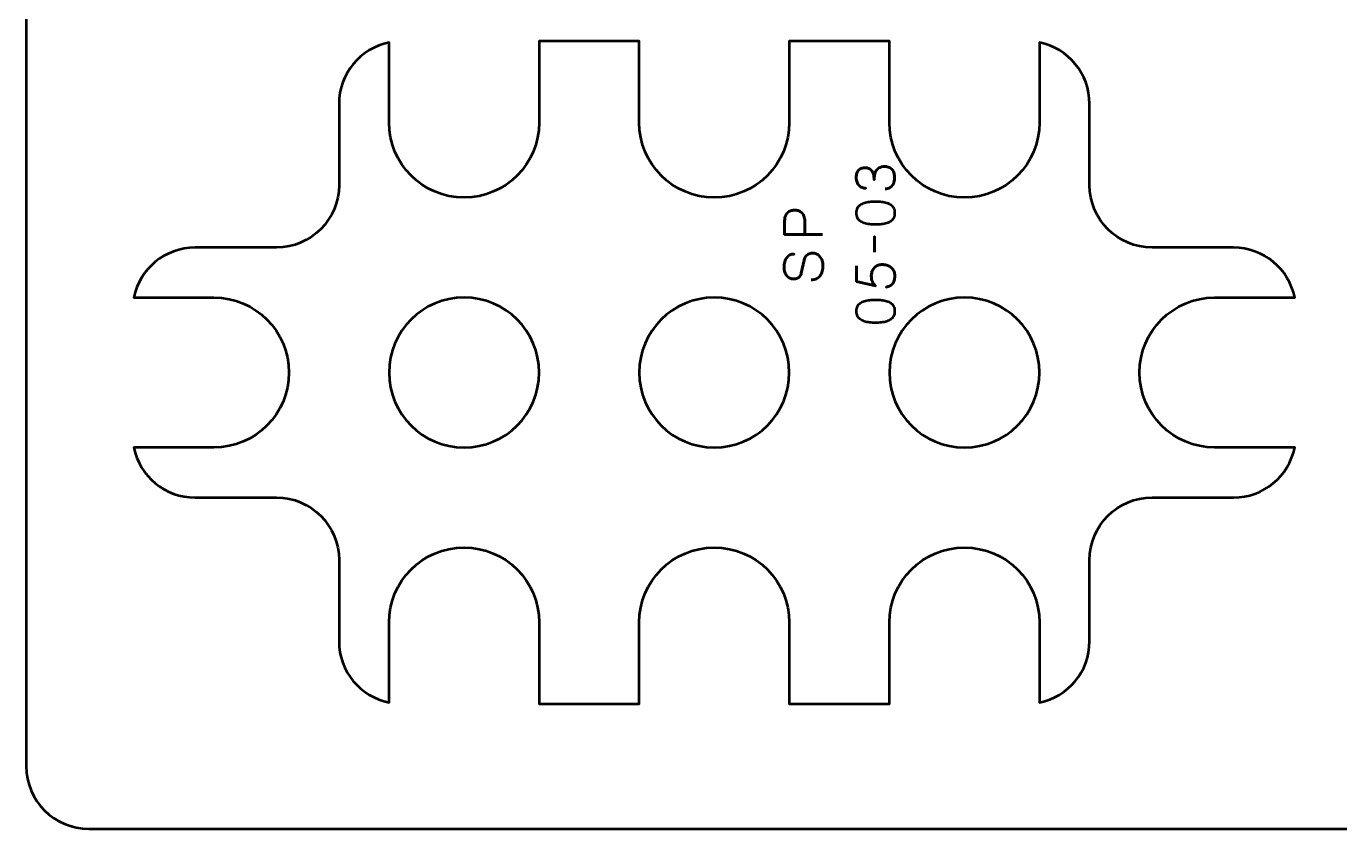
# Model space of a CAD drawing. Header units: centimetres. Extents: x -21 to 0, y -29.7 to 0.
# Drawn here: x -21 to -10.5, y -29.7 to -23.28 of the extents above; entities that cross this region are included whole.
import ezdxf

# ---------------------------------------------------------------- set-up
doc = ezdxf.new("R2010")
doc.units = ezdxf.units.CM
doc.header["$MEASUREMENT"] = 0
doc.layers.add('Layer 1', color=7, linetype='Continuous')

msp = doc.modelspace()

# ---------------------------------------------------------------- linework, layer by layer
at = {"layer": 'Layer 1', "color": 22, "lineweight": 53}
msp.add_open_spline([(-21.00003, -29.19996), (-21.00003, -29.19996), (-21.00003, -0.49992), (-21.00003, -0.49992), (-21.00003, -0.49992), (-21.00003, -0.22295), (-20.77694, 0.00004), (-20.49994, 0.00004), (-20.49994, 0.00004), (-20.49994, 0.00004), (-0.50008, 0.00004), (-0.50008, 0.00004), (-0.50008, 0.00004), (-0.22294, 0.00004), (0.00002, -0.22295), (0.00002, -0.49992), (0.00002, -0.49992), (0.00002, -0.49992), (0.00002, -29.19996), (0.00002, -29.19996), (0.00002, -29.19996), (0.00002, -29.47696), (-0.22294, -29.70005), (-0.50008, -29.70005), (-0.50008, -29.70005), (-0.50008, -29.70005), (-20.49994, -29.70005), (-20.49994, -29.70005), (-20.49994, -29.70005), (-20.77694, -29.70005), (-21.00003, -29.47696), (-21.00003, -29.19996)], degree=3, knots=[0, 0, 0, 0, 0.125, 0.125, 0.125, 0.125, 0.25, 0.25, 0.25, 0.25, 0.375, 0.375, 0.375, 0.375, 0.5, 0.5, 0.5, 0.5, 0.625, 0.625, 0.625, 0.625, 0.75, 0.75, 0.75, 0.75, 0.875, 0.875, 0.875, 0.875, 1, 1, 1, 1], dxfattribs=at)
at = {"layer": 'Layer 1', "color": 114, "lineweight": 53}
msp.add_open_spline([(-12.10002, -26.04996), (-12.10002, -26.38128), (-11.83134, -26.64996), (-11.50002, -26.64996), (-11.50002, -26.64996), (-11.50002, -26.64996), (-10.86001, -26.64996), (-10.86001, -26.64996), (-10.86001, -26.64996), (-10.90634, -26.87816), (-11.10814, -27.05), (-11.35, -27.05), (-11.35, -27.05), (-11.35, -27.05), (-12, -27.05), (-12, -27.05), (-12, -27.05), (-12.27609, -27.05), (-12.5, -27.27391), (-12.5, -27.55), (-12.5, -27.55), (-12.5, -27.55), (-12.5, -28.2), (-12.5, -28.2), (-12.5, -28.2), (-12.5, -28.44185), (-12.67182, -28.64365), (-12.90002, -28.68999), (-12.90002, -28.68999), (-12.90002, -28.68999), (-12.90003, -28.04996), (-12.90003, -28.04996), (-12.90003, -28.04996), (-12.90002, -27.71864), (-13.1687, -27.44996), (-13.50002, -27.44996), (-13.50002, -27.44996), (-13.83134, -27.44996), (-14.10002, -27.71864), (-14.10002, -28.04996), (-14.10002, -28.04996), (-14.10002, -28.04996), (-14.10002, -28.7), (-14.10002, -28.7), (-14.10002, -28.7), (-14.10002, -28.7), (-14.90002, -28.7), (-14.90002, -28.7), (-14.90002, -28.7), (-14.90002, -28.7), (-14.90003, -28.04996), (-14.90003, -28.04996), (-14.90003, -28.04996), (-14.90002, -27.71864), (-15.1687, -27.44996), (-15.50002, -27.44996), (-15.50002, -27.44996), (-15.83134, -27.44996), (-16.10002, -27.71864), (-16.10002, -28.04996), (-16.10002, -28.04996), (-16.10002, -28.04996), (-16.10002, -28.7), (-16.10002, -28.7), (-16.10002, -28.7), (-16.10002, -28.7), (-16.90002, -28.7), (-16.90002, -28.7), (-16.90002, -28.7), (-16.90002, -28.7), (-16.90003, -28.04996), (-16.90003, -28.04996), (-16.90003, -28.04996), (-16.90002, -27.71864), (-17.1687, -27.44996), (-17.50002, -27.44996), (-17.50002, -27.44996), (-17.83134, -27.44996), (-18.10002, -27.71864), (-18.10002, -28.04996), (-18.10002, -28.04996), (-18.10002, -28.04996), (-18.10002, -28.68998), (-18.10002, -28.68998), (-18.10002, -28.68998), (-18.32819, -28.64363), (-18.5, -28.44184), (-18.5, -28.2), (-18.5, -28.2), (-18.5, -28.2), (-18.5, -27.55), (-18.5, -27.55), (-18.5, -27.55), (-18.5, -27.27391), (-18.72391, -27.05), (-19, -27.05), (-19, -27.05), (-19, -27.05), (-19.65, -27.05), (-19.65, -27.05), (-19.65, -27.05), (-19.89186, -27.05), (-20.09366, -26.87816), (-20.13999, -26.64996), (-20.13999, -26.64996), (-20.13999, -26.64996), (-19.50002, -26.64996), (-19.50002, -26.64996), (-19.50002, -26.64996), (-19.1687, -26.64996), (-18.90002, -26.38128), (-18.90002, -26.04996), (-18.90002, -26.04996), (-18.90002, -25.71864), (-19.1687, -25.44996), (-19.50002, -25.44996), (-19.50002, -25.44996), (-19.50002, -25.44996), (-20.13998, -25.44997), (-20.13998, -25.44997), (-20.13998, -25.44997), (-20.09362, -25.2218), (-19.89183, -25.05), (-19.65, -25.05), (-19.65, -25.05), (-19.65, -25.05), (-19, -25.05), (-19, -25.05), (-19, -25.05), (-18.72391, -25.05), (-18.5, -24.82609), (-18.5, -24.55), (-18.5, -24.55), (-18.5, -24.55), (-18.5, -23.9), (-18.5, -23.9), (-18.5, -23.9), (-18.5, -23.65816), (-18.32819, -23.45637), (-18.10002, -23.41002), (-18.10002, -23.41002), (-18.10002, -23.41002), (-18.10002, -24.04996), (-18.10002, -24.04996), (-18.10002, -24.04996), (-18.10002, -24.38128), (-17.83134, -24.64996), (-17.50002, -24.64996), (-17.50002, -24.64996), (-17.1687, -24.64996), (-16.90002, -24.38128), (-16.90002, -24.04996), (-16.90002, -24.04996), (-16.90002, -24.04996), (-16.90003, -23.4), (-16.90003, -23.4), (-16.90003, -23.4), (-16.90003, -23.4), (-16.10002, -23.4), (-16.10002, -23.4), (-16.10002, -23.4), (-16.10002, -23.4), (-16.10002, -24.04996), (-16.10002, -24.04996), (-16.10002, -24.04996), (-16.10002, -24.38128), (-15.83134, -24.64996), (-15.50002, -24.64996), (-15.50002, -24.64996), (-15.1687, -24.64996), (-14.90002, -24.38128), (-14.90002, -24.04996), (-14.90002, -24.04996), (-14.90002, -24.04996), (-14.90003, -23.4), (-14.90003, -23.4), (-14.90003, -23.4), (-14.90003, -23.4), (-14.10002, -23.4), (-14.10002, -23.4), (-14.10002, -23.4), (-14.10002, -23.4), (-14.10002, -24.04996), (-14.10002, -24.04996), (-14.10002, -24.04996), (-14.10002, -24.38128), (-13.83134, -24.64996), (-13.50002, -24.64996), (-13.50002, -24.64996), (-13.1687, -24.64996), (-12.90002, -24.38128), (-12.90002, -24.04996), (-12.90002, -24.04996), (-12.90002, -24.04996), (-12.90003, -23.41001), (-12.90003, -23.41001), (-12.90003, -23.41001), (-12.67183, -23.45635), (-12.5, -23.65815), (-12.5, -23.9), (-12.5, -23.9), (-12.5, -23.9), (-12.5, -24.55), (-12.5, -24.55), (-12.5, -24.55), (-12.5, -24.82609), (-12.27609, -25.05), (-12, -25.05), (-12, -25.05), (-12, -25.05), (-11.35, -25.05), (-11.35, -25.05), (-11.35, -25.05), (-11.10817, -25.05), (-10.90637, -25.22179), (-10.86002, -25.44996), (-10.86002, -25.44996), (-10.86002, -25.44996), (-11.50002, -25.44997), (-11.50002, -25.44997), (-11.50002, -25.44997), (-11.83134, -25.44996), (-12.10002, -25.71864), (-12.10002, -26.04996)], degree=3, knots=[0, 0, 0, 0, 0.01785714, 0.01785714, 0.01785714, 0.01785714, 0.03571429, 0.03571429, 0.03571429, 0.03571429, 0.05357143, 0.05357143, 0.05357143, 0.05357143, 0.07142857, 0.07142857, 0.07142857, 0.07142857, 0.08928571, 0.08928571, 0.08928571, 0.08928571, 0.10714286, 0.10714286, 0.10714286, 0.10714286, 0.125, 0.125, 0.125, 0.125, 0.14285714, 0.14285714, 0.14285714, 0.14285714, 0.16071429, 0.16071429, 0.16071429, 0.16071429, 0.17857143, 0.17857143, 0.17857143, 0.17857143, 0.19642857, 0.19642857, 0.19642857, 0.19642857, 0.21428571, 0.21428571, 0.21428571, 0.21428571, 0.23214286, 0.23214286, 0.23214286, 0.23214286, 0.25, 0.25, 0.25, 0.25, 0.26785714, 0.26785714, 0.26785714, 0.26785714, 0.28571429, 0.28571429, 0.28571429, 0.28571429, 0.30357143, 0.30357143, 0.30357143, 0.30357143, 0.32142857, 0.32142857, 0.32142857, 0.32142857, 0.33928571, 0.33928571, 0.33928571, 0.33928571, 0.35714286, 0.35714286, 0.35714286, 0.35714286, 0.375, 0.375, 0.375, 0.375, 0.39285714, 0.39285714, 0.39285714, 0.39285714, 0.41071429, 0.41071429, 0.41071429, 0.41071429, 0.42857143, 0.42857143, 0.42857143, 0.42857143, 0.44642857, 0.44642857, 0.44642857, 0.44642857, 0.46428571, 0.46428571, 0.46428571, 0.46428571, 0.48214286, 0.48214286, 0.48214286, 0.48214286, 0.5, 0.5, 0.5, 0.5, 0.51785714, 0.51785714, 0.51785714, 0.51785714, 0.53571429, 0.53571429, 0.53571429, 0.53571429, 0.55357143, 0.55357143, 0.55357143, 0.55357143, 0.57142857, 0.57142857, 0.57142857, 0.57142857, 0.58928571, 0.58928571, 0.58928571, 0.58928571, 0.60714286, 0.60714286, 0.60714286, 0.60714286, 0.625, 0.625, 0.625, 0.625, 0.64285714, 0.64285714, 0.64285714, 0.64285714, 0.66071429, 0.66071429, 0.66071429, 0.66071429, 0.67857143, 0.67857143, 0.67857143, 0.67857143, 0.69642857, 0.69642857, 0.69642857, 0.69642857, 0.71428571, 0.71428571, 0.71428571, 0.71428571, 0.73214286, 0.73214286, 0.73214286, 0.73214286, 0.75, 0.75, 0.75, 0.75, 0.76785714, 0.76785714, 0.76785714, 0.76785714, 0.78571429, 0.78571429, 0.78571429, 0.78571429, 0.80357143, 0.80357143, 0.80357143, 0.80357143, 0.82142857, 0.82142857, 0.82142857, 0.82142857, 0.83928571, 0.83928571, 0.83928571, 0.83928571, 0.85714286, 0.85714286, 0.85714286, 0.85714286, 0.875, 0.875, 0.875, 0.875, 0.89285714, 0.89285714, 0.89285714, 0.89285714, 0.91071429, 0.91071429, 0.91071429, 0.91071429, 0.92857143, 0.92857143, 0.92857143, 0.92857143, 0.94642857, 0.94642857, 0.94642857, 0.94642857, 0.96428571, 0.96428571, 0.96428571, 0.96428571, 0.98214286, 0.98214286, 0.98214286, 0.98214286, 1, 1, 1, 1], dxfattribs=at)
at = {"layer": 'Layer 1', "color": 30, "lineweight": 53}
for points, knots in [([(-14.13493, -24.58091), (-14.11969, -24.58084), (-14.10643, -24.57731), (-14.09493, -24.57033), (-14.09493, -24.57033), (-14.0835, -24.56334), (-14.07454, -24.55339), (-14.06812, -24.54041), (-14.06812, -24.54041), (-14.0617, -24.52743), (-14.05845, -24.51184), (-14.05831, -24.4937), (-14.05831, -24.4937), (-14.05831, -24.48009), (-14.05972, -24.46774), (-14.06268, -24.45652), (-14.06268, -24.45652), (-14.06565, -24.44537), (-14.07023, -24.43578), (-14.07651, -24.42766), (-14.07651, -24.42766), (-14.08279, -24.41955), (-14.09091, -24.41334), (-14.10078, -24.4089), (-14.10078, -24.4089), (-14.11073, -24.40452), (-14.12266, -24.40234), (-14.13663, -24.40227), (-14.13663, -24.40227), (-14.15525, -24.40219), (-14.17099, -24.406), (-14.18376, -24.41355), (-14.18376, -24.41355), (-14.19653, -24.4211), (-14.20612, -24.43282), (-14.21268, -24.44855), (-14.21268, -24.44855), (-14.21925, -24.46428), (-14.22256, -24.48446), (-14.22256, -24.50894), (-14.22256, -24.50894), (-14.22249, -24.49067), (-14.22418, -24.47536), (-14.22764, -24.46287), (-14.22764, -24.46287), (-14.2311, -24.45045), (-14.23597, -24.44051), (-14.24232, -24.43303), (-14.24232, -24.43303), (-14.2486, -24.42555), (-14.25608, -24.42012), (-14.26468, -24.41687), (-14.26468, -24.41687), (-14.27322, -24.41355), (-14.2826, -24.41193), (-14.29283, -24.412), (-14.29283, -24.412), (-14.30307, -24.41193), (-14.31252, -24.41334), (-14.32127, -24.41616), (-14.32127, -24.41616), (-14.33002, -24.41892), (-14.33771, -24.42343), (-14.34427, -24.42957), (-14.34427, -24.42957), (-14.35083, -24.43571), (-14.35598, -24.44382), (-14.35965, -24.45377), (-14.35965, -24.45377), (-14.36332, -24.46379), (-14.36515, -24.476), (-14.36522, -24.49032), (-14.36522, -24.49032), (-14.36515, -24.50457), (-14.36304, -24.51706), (-14.35894, -24.52764), (-14.35894, -24.52764), (-14.35485, -24.5383), (-14.34928, -24.54704), (-14.34215, -24.5541), (-14.34215, -24.5541), (-14.33503, -24.56108), (-14.32691, -24.56631), (-14.31774, -24.56976), (-14.31774, -24.56976), (-14.30857, -24.57329), (-14.29883, -24.57498), (-14.2886, -24.57498), (-14.2886, -24.57498), (-14.29883, -24.57498), (-14.30857, -24.57329), (-14.31774, -24.56976), (-14.31774, -24.56976), (-14.32691, -24.56631), (-14.33503, -24.56108), (-14.34215, -24.5541), (-14.34215, -24.5541), (-14.34928, -24.54704), (-14.35485, -24.5383), (-14.35894, -24.52764), (-14.35894, -24.52764), (-14.36304, -24.51706), (-14.36515, -24.50457), (-14.36522, -24.49032), (-14.36522, -24.49032), (-14.36515, -24.476), (-14.36332, -24.46379), (-14.35965, -24.45377), (-14.35965, -24.45377), (-14.35598, -24.44382), (-14.35083, -24.43571), (-14.34427, -24.42957), (-14.34427, -24.42957), (-14.33771, -24.42343), (-14.33002, -24.41892), (-14.32127, -24.41616), (-14.32127, -24.41616), (-14.31252, -24.41334), (-14.30307, -24.41193), (-14.29283, -24.412), (-14.29283, -24.412), (-14.2826, -24.41193), (-14.27322, -24.41355), (-14.26468, -24.41687), (-14.26468, -24.41687), (-14.25608, -24.42012), (-14.2486, -24.42555), (-14.24232, -24.43303), (-14.24232, -24.43303), (-14.23597, -24.44051), (-14.2311, -24.45045), (-14.22764, -24.46287), (-14.22764, -24.46287), (-14.22418, -24.47536), (-14.22249, -24.49067), (-14.22256, -24.50894), (-14.22256, -24.50894), (-14.22256, -24.48446), (-14.21925, -24.46428), (-14.21268, -24.44855), (-14.21268, -24.44855), (-14.20612, -24.43282), (-14.19653, -24.4211), (-14.18376, -24.41355), (-14.18376, -24.41355), (-14.17099, -24.406), (-14.15525, -24.40219), (-14.13663, -24.40227), (-14.13663, -24.40227), (-14.12266, -24.40234), (-14.11073, -24.40452), (-14.10078, -24.4089), (-14.10078, -24.4089), (-14.09091, -24.41334), (-14.08279, -24.41955), (-14.07651, -24.42766), (-14.07651, -24.42766), (-14.07023, -24.43578), (-14.06565, -24.44537), (-14.06268, -24.45652), (-14.06268, -24.45652), (-14.05972, -24.46774), (-14.05831, -24.48009), (-14.05831, -24.4937), (-14.05831, -24.4937), (-14.05845, -24.51184), (-14.0617, -24.52743), (-14.06812, -24.54041), (-14.06812, -24.54041), (-14.07454, -24.55339), (-14.0835, -24.56334), (-14.09493, -24.57033), (-14.09493, -24.57033), (-14.10643, -24.57731), (-14.11969, -24.58084), (-14.13493, -24.58091)], [0, 0, 0, 0, 0.02272727, 0.02272727, 0.02272727, 0.02272727, 0.04545455, 0.04545455, 0.04545455, 0.04545455, 0.06818182, 0.06818182, 0.06818182, 0.06818182, 0.09090909, 0.09090909, 0.09090909, 0.09090909, 0.11363636, 0.11363636, 0.11363636, 0.11363636, 0.13636364, 0.13636364, 0.13636364, 0.13636364, 0.15909091, 0.15909091, 0.15909091, 0.15909091, 0.18181818, 0.18181818, 0.18181818, 0.18181818, 0.20454545, 0.20454545, 0.20454545, 0.20454545, 0.22727273, 0.22727273, 0.22727273, 0.22727273, 0.25, 0.25, 0.25, 0.25, 0.27272727, 0.27272727, 0.27272727, 0.27272727, 0.29545455, 0.29545455, 0.29545455, 0.29545455, 0.31818182, 0.31818182, 0.31818182, 0.31818182, 0.34090909, 0.34090909, 0.34090909, 0.34090909, 0.36363636, 0.36363636, 0.36363636, 0.36363636, 0.38636364, 0.38636364, 0.38636364, 0.38636364, 0.40909091, 0.40909091, 0.40909091, 0.40909091, 0.43181818, 0.43181818, 0.43181818, 0.43181818, 0.45454545, 0.45454545, 0.45454545, 0.45454545, 0.47727273, 0.47727273, 0.47727273, 0.47727273, 0.5, 0.5, 0.5, 0.5, 0.52272727, 0.52272727, 0.52272727, 0.52272727, 0.54545455, 0.54545455, 0.54545455, 0.54545455, 0.56818182, 0.56818182, 0.56818182, 0.56818182, 0.59090909, 0.59090909, 0.59090909, 0.59090909, 0.61363636, 0.61363636, 0.61363636, 0.61363636, 0.63636364, 0.63636364, 0.63636364, 0.63636364, 0.65909091, 0.65909091, 0.65909091, 0.65909091, 0.68181818, 0.68181818, 0.68181818, 0.68181818, 0.70454545, 0.70454545, 0.70454545, 0.70454545, 0.72727273, 0.72727273, 0.72727273, 0.72727273, 0.75, 0.75, 0.75, 0.75, 0.77272727, 0.77272727, 0.77272727, 0.77272727, 0.79545455, 0.79545455, 0.79545455, 0.79545455, 0.81818182, 0.81818182, 0.81818182, 0.81818182, 0.84090909, 0.84090909, 0.84090909, 0.84090909, 0.86363636, 0.86363636, 0.86363636, 0.86363636, 0.88636364, 0.88636364, 0.88636364, 0.88636364, 0.90909091, 0.90909091, 0.90909091, 0.90909091, 0.93181818, 0.93181818, 0.93181818, 0.93181818, 0.95454545, 0.95454545, 0.95454545, 0.95454545, 0.97727273, 0.97727273, 0.97727273, 0.97727273, 1, 1, 1, 1]), ([(-14.63362, -24.94645), (-14.63362, -24.94645), (-14.93884, -24.94645), (-14.93884, -24.94645), (-14.93884, -24.94645), (-14.93884, -24.94645), (-14.93884, -24.84908), (-14.93884, -24.84908), (-14.93884, -24.84908), (-14.93877, -24.82961), (-14.93658, -24.8136), (-14.93235, -24.80097), (-14.93235, -24.80097), (-14.92819, -24.78841), (-14.9224, -24.77853), (-14.91506, -24.7714), (-14.91506, -24.7714), (-14.9078, -24.76428), (-14.89947, -24.7592), (-14.89009, -24.75609), (-14.89009, -24.75609), (-14.8807, -24.75306), (-14.8709, -24.7513), (-14.86052, -24.75087), (-14.86052, -24.75087), (-14.85015, -24.75038), (-14.83999, -24.75158), (-14.83012, -24.7544), (-14.83012, -24.7544), (-14.82024, -24.75729), (-14.81128, -24.76216), (-14.80323, -24.76915), (-14.80323, -24.76915), (-14.79519, -24.77606), (-14.78877, -24.78544), (-14.78404, -24.79723), (-14.78404, -24.79723), (-14.77925, -24.80901), (-14.77685, -24.82361), (-14.77671, -24.84104), (-14.77671, -24.84104), (-14.77671, -24.84104), (-14.77671, -24.94645), (-14.77671, -24.94645), (-14.77671, -24.94645), (-14.77671, -24.94645), (-14.77671, -24.84104), (-14.77671, -24.84104), (-14.77671, -24.84104), (-14.77685, -24.82397), (-14.77925, -24.8095), (-14.78404, -24.79779), (-14.78404, -24.79779), (-14.78877, -24.78601), (-14.79519, -24.77662), (-14.80323, -24.76957), (-14.80323, -24.76957), (-14.81128, -24.76258), (-14.82024, -24.75757), (-14.83012, -24.75461), (-14.83012, -24.75461), (-14.83999, -24.75165), (-14.85015, -24.75038), (-14.86052, -24.75087), (-14.86052, -24.75087), (-14.8709, -24.7513), (-14.8807, -24.75306), (-14.89009, -24.75623), (-14.89009, -24.75623), (-14.89947, -24.75934), (-14.9078, -24.76456), (-14.91506, -24.77169), (-14.91506, -24.77169), (-14.9224, -24.77888), (-14.92819, -24.78876), (-14.93235, -24.80132), (-14.93235, -24.80132), (-14.93658, -24.81395), (-14.93877, -24.82982), (-14.93884, -24.84908), (-14.93884, -24.84908), (-14.93884, -24.84908), (-14.93884, -24.94645), (-14.93884, -24.94645), (-14.93884, -24.94645), (-14.93884, -24.94645), (-14.63362, -24.94645), (-14.63362, -24.94645)], [0, 0, 0, 0, 0.04545455, 0.04545455, 0.04545455, 0.04545455, 0.09090909, 0.09090909, 0.09090909, 0.09090909, 0.13636364, 0.13636364, 0.13636364, 0.13636364, 0.18181818, 0.18181818, 0.18181818, 0.18181818, 0.22727273, 0.22727273, 0.22727273, 0.22727273, 0.27272727, 0.27272727, 0.27272727, 0.27272727, 0.31818182, 0.31818182, 0.31818182, 0.31818182, 0.36363636, 0.36363636, 0.36363636, 0.36363636, 0.40909091, 0.40909091, 0.40909091, 0.40909091, 0.45454545, 0.45454545, 0.45454545, 0.45454545, 0.5, 0.5, 0.5, 0.5, 0.54545455, 0.54545455, 0.54545455, 0.54545455, 0.59090909, 0.59090909, 0.59090909, 0.59090909, 0.63636364, 0.63636364, 0.63636364, 0.63636364, 0.68181818, 0.68181818, 0.68181818, 0.68181818, 0.72727273, 0.72727273, 0.72727273, 0.72727273, 0.77272727, 0.77272727, 0.77272727, 0.77272727, 0.81818182, 0.81818182, 0.81818182, 0.81818182, 0.86363636, 0.86363636, 0.86363636, 0.86363636, 0.90909091, 0.90909091, 0.90909091, 0.90909091, 0.95454545, 0.95454545, 0.95454545, 0.95454545, 1, 1, 1, 1]), ([(-14.05831, -24.77352), (-14.05838, -24.75871), (-14.06099, -24.74594), (-14.06607, -24.73528), (-14.06607, -24.73528), (-14.07115, -24.7247), (-14.07842, -24.71588), (-14.08766, -24.70883), (-14.08766, -24.70883), (-14.09697, -24.70184), (-14.10798, -24.69634), (-14.12068, -24.69225), (-14.12068, -24.69225), (-14.13338, -24.68822), (-14.14728, -24.68533), (-14.16252, -24.68371), (-14.16252, -24.68371), (-14.17776, -24.68201), (-14.19378, -24.68117), (-14.21071, -24.68124), (-14.21071, -24.68124), (-14.22757, -24.68117), (-14.24359, -24.68201), (-14.25876, -24.68371), (-14.25876, -24.68371), (-14.27393, -24.68533), (-14.2879, -24.68822), (-14.3006, -24.69225), (-14.3006, -24.69225), (-14.31323, -24.69634), (-14.32423, -24.70184), (-14.33362, -24.70883), (-14.33362, -24.70883), (-14.34293, -24.71588), (-14.3502, -24.7247), (-14.35528, -24.73528), (-14.35528, -24.73528), (-14.36043, -24.74594), (-14.36304, -24.75871), (-14.36311, -24.77352), (-14.36311, -24.77352), (-14.36304, -24.78834), (-14.36043, -24.80111), (-14.35528, -24.81177), (-14.35528, -24.81177), (-14.3502, -24.82235), (-14.34293, -24.83117), (-14.33362, -24.83822), (-14.33362, -24.83822), (-14.32423, -24.84521), (-14.31323, -24.85071), (-14.3006, -24.8548), (-14.3006, -24.8548), (-14.2879, -24.85883), (-14.27393, -24.86172), (-14.25876, -24.86334), (-14.25876, -24.86334), (-14.24359, -24.86503), (-14.22757, -24.86588), (-14.21071, -24.86581), (-14.21071, -24.86581), (-14.19378, -24.86588), (-14.17776, -24.86503), (-14.16252, -24.86334), (-14.16252, -24.86334), (-14.14728, -24.86172), (-14.13338, -24.85883), (-14.12068, -24.8548), (-14.12068, -24.8548), (-14.10798, -24.85071), (-14.09697, -24.84521), (-14.08766, -24.83822), (-14.08766, -24.83822), (-14.07842, -24.83117), (-14.07115, -24.82235), (-14.06607, -24.81177), (-14.06607, -24.81177), (-14.06099, -24.80111), (-14.05838, -24.78834), (-14.05831, -24.77352)], [0, 0, 0, 0, 0.05, 0.05, 0.05, 0.05, 0.1, 0.1, 0.1, 0.1, 0.15, 0.15, 0.15, 0.15, 0.2, 0.2, 0.2, 0.2, 0.25, 0.25, 0.25, 0.25, 0.3, 0.3, 0.3, 0.3, 0.35, 0.35, 0.35, 0.35, 0.4, 0.4, 0.4, 0.4, 0.45, 0.45, 0.45, 0.45, 0.5, 0.5, 0.5, 0.5, 0.55, 0.55, 0.55, 0.55, 0.6, 0.6, 0.6, 0.6, 0.65, 0.65, 0.65, 0.65, 0.7, 0.7, 0.7, 0.7, 0.75, 0.75, 0.75, 0.75, 0.8, 0.8, 0.8, 0.8, 0.85, 0.85, 0.85, 0.85, 0.9, 0.9, 0.9, 0.9, 0.95, 0.95, 0.95, 0.95, 1, 1, 1, 1]), ([(-14.05831, -24.77352), (-14.05838, -24.75871), (-14.06099, -24.74594), (-14.06607, -24.73528), (-14.06607, -24.73528), (-14.07115, -24.7247), (-14.07842, -24.71588), (-14.08766, -24.70883), (-14.08766, -24.70883), (-14.09697, -24.70184), (-14.10798, -24.69634), (-14.12068, -24.69225), (-14.12068, -24.69225), (-14.13338, -24.68822), (-14.14728, -24.68533), (-14.16252, -24.68371), (-14.16252, -24.68371), (-14.17776, -24.68201), (-14.19378, -24.68117), (-14.21071, -24.68124), (-14.21071, -24.68124), (-14.22757, -24.68117), (-14.24359, -24.68201), (-14.25876, -24.68371), (-14.25876, -24.68371), (-14.27393, -24.68533), (-14.2879, -24.68822), (-14.3006, -24.69225), (-14.3006, -24.69225), (-14.31323, -24.69634), (-14.32423, -24.70184), (-14.33362, -24.70883), (-14.33362, -24.70883), (-14.34293, -24.71588), (-14.3502, -24.7247), (-14.35528, -24.73528), (-14.35528, -24.73528), (-14.36043, -24.74594), (-14.36304, -24.75871), (-14.36311, -24.77352), (-14.36311, -24.77352), (-14.36304, -24.78834), (-14.36043, -24.80111), (-14.35528, -24.81177), (-14.35528, -24.81177), (-14.3502, -24.82235), (-14.34293, -24.83117), (-14.33362, -24.83822), (-14.33362, -24.83822), (-14.32423, -24.84521), (-14.31323, -24.85071), (-14.3006, -24.8548), (-14.3006, -24.8548), (-14.2879, -24.85883), (-14.27393, -24.86172), (-14.25876, -24.86334), (-14.25876, -24.86334), (-14.24359, -24.86503), (-14.22757, -24.86588), (-14.21071, -24.86581), (-14.21071, -24.86581), (-14.19378, -24.86588), (-14.17776, -24.86503), (-14.16252, -24.86334), (-14.16252, -24.86334), (-14.14728, -24.86172), (-14.13338, -24.85883), (-14.12068, -24.8548), (-14.12068, -24.8548), (-14.10798, -24.85071), (-14.09697, -24.84521), (-14.08766, -24.83822), (-14.08766, -24.83822), (-14.07842, -24.83117), (-14.07115, -24.82235), (-14.06607, -24.81177), (-14.06607, -24.81177), (-14.06099, -24.80111), (-14.05838, -24.78834), (-14.05831, -24.77352)], [0, 0, 0, 0, 0.05, 0.05, 0.05, 0.05, 0.1, 0.1, 0.1, 0.1, 0.15, 0.15, 0.15, 0.15, 0.2, 0.2, 0.2, 0.2, 0.25, 0.25, 0.25, 0.25, 0.3, 0.3, 0.3, 0.3, 0.35, 0.35, 0.35, 0.35, 0.4, 0.4, 0.4, 0.4, 0.45, 0.45, 0.45, 0.45, 0.5, 0.5, 0.5, 0.5, 0.55, 0.55, 0.55, 0.55, 0.6, 0.6, 0.6, 0.6, 0.65, 0.65, 0.65, 0.65, 0.7, 0.7, 0.7, 0.7, 0.75, 0.75, 0.75, 0.75, 0.8, 0.8, 0.8, 0.8, 0.85, 0.85, 0.85, 0.85, 0.9, 0.9, 0.9, 0.9, 0.95, 0.95, 0.95, 0.95, 1, 1, 1, 1]), ([(-14.21791, -25.08594), (-14.21791, -25.08594), (-14.21791, -24.96275), (-14.21791, -24.96275), (-14.21791, -24.96275), (-14.21791, -24.96275), (-14.21791, -25.08594), (-14.21791, -25.08594)], [0, 0, 0, 0, 0.5, 0.5, 0.5, 0.5, 1, 1, 1, 1]), ([(-14.72591, -25.3084), (-14.70897, -25.30826), (-14.69451, -25.3053), (-14.68251, -25.29937), (-14.68251, -25.29937), (-14.67045, -25.29351), (-14.66064, -25.28533), (-14.65309, -25.27503), (-14.65309, -25.27503), (-14.64547, -25.26466), (-14.6399, -25.25273), (-14.63637, -25.23926), (-14.63637, -25.23926), (-14.63277, -25.22585), (-14.63101, -25.21146), (-14.63108, -25.19622), (-14.63108, -25.19622), (-14.63115, -25.18084), (-14.63341, -25.16701), (-14.63771, -25.15466), (-14.63771, -25.15466), (-14.64202, -25.14238), (-14.6478, -25.13187), (-14.65507, -25.12305), (-14.65507, -25.12305), (-14.66234, -25.1143), (-14.67045, -25.10753), (-14.67948, -25.10273), (-14.67948, -25.10273), (-14.68851, -25.09793), (-14.69775, -25.09539), (-14.70728, -25.09504), (-14.70728, -25.09504), (-14.71977, -25.09462), (-14.7312, -25.09645), (-14.7415, -25.10047), (-14.7415, -25.10047), (-14.7518, -25.1045), (-14.76041, -25.11071), (-14.76746, -25.1191), (-14.76746, -25.1191), (-14.77452, -25.12743), (-14.77946, -25.13794), (-14.78221, -25.1505), (-14.78221, -25.1505), (-14.78221, -25.1505), (-14.80465, -25.25421), (-14.80465, -25.25421), (-14.80465, -25.25421), (-14.80669, -25.26395), (-14.81015, -25.27235), (-14.81495, -25.27926), (-14.81495, -25.27926), (-14.81981, -25.28618), (-14.82652, -25.29154), (-14.83513, -25.29521), (-14.83513, -25.29521), (-14.84366, -25.29888), (-14.85453, -25.30078), (-14.86772, -25.30078), (-14.86772, -25.30078), (-14.87774, -25.30078), (-14.88719, -25.29873), (-14.89608, -25.29457), (-14.89608, -25.29457), (-14.90497, -25.29048), (-14.91281, -25.28441), (-14.91965, -25.27644), (-14.91965, -25.27644), (-14.92656, -25.26847), (-14.93193, -25.25859), (-14.93581, -25.24688), (-14.93581, -25.24688), (-14.93976, -25.23509), (-14.94173, -25.22162), (-14.9418, -25.20638), (-14.9418, -25.20638), (-14.9418, -25.19107), (-14.94004, -25.17703), (-14.93651, -25.16419), (-14.93651, -25.16419), (-14.93298, -25.15142), (-14.9279, -25.14034), (-14.92113, -25.13103), (-14.92113, -25.13103), (-14.91436, -25.12171), (-14.90603, -25.11452), (-14.8963, -25.10958), (-14.8963, -25.10958), (-14.88649, -25.10464), (-14.87527, -25.10231), (-14.86264, -25.10266), (-14.86264, -25.10266), (-14.87527, -25.10231), (-14.88649, -25.10464), (-14.8963, -25.10958), (-14.8963, -25.10958), (-14.90603, -25.11452), (-14.91436, -25.12171), (-14.92113, -25.13103), (-14.92113, -25.13103), (-14.9279, -25.14034), (-14.93298, -25.15142), (-14.93651, -25.16419), (-14.93651, -25.16419), (-14.94004, -25.17703), (-14.9418, -25.19107), (-14.9418, -25.20638), (-14.9418, -25.20638), (-14.94173, -25.22162), (-14.93976, -25.23509), (-14.93581, -25.24688), (-14.93581, -25.24688), (-14.93193, -25.25859), (-14.92656, -25.26847), (-14.91965, -25.27644), (-14.91965, -25.27644), (-14.91281, -25.28441), (-14.90497, -25.29048), (-14.89608, -25.29457), (-14.89608, -25.29457), (-14.88719, -25.29873), (-14.87774, -25.30078), (-14.86772, -25.30078), (-14.86772, -25.30078), (-14.85453, -25.30078), (-14.84366, -25.29895), (-14.8352, -25.29542), (-14.8352, -25.29542), (-14.82666, -25.29182), (-14.82003, -25.28653), (-14.81516, -25.27961), (-14.81516, -25.27961), (-14.81036, -25.2727), (-14.80683, -25.26423), (-14.80465, -25.25421), (-14.80465, -25.25421), (-14.80465, -25.25421), (-14.78221, -25.1505), (-14.78221, -25.1505), (-14.78221, -25.1505), (-14.77946, -25.13766), (-14.77452, -25.12707), (-14.76746, -25.11875), (-14.76746, -25.11875), (-14.76041, -25.11035), (-14.7518, -25.10421), (-14.7415, -25.10026), (-14.7415, -25.10026), (-14.7312, -25.09638), (-14.71977, -25.09462), (-14.70728, -25.09504), (-14.70728, -25.09504), (-14.69775, -25.09539), (-14.68851, -25.09793), (-14.67948, -25.10273), (-14.67948, -25.10273), (-14.67045, -25.10753), (-14.66234, -25.1143), (-14.65507, -25.12305), (-14.65507, -25.12305), (-14.6478, -25.13187), (-14.64202, -25.14238), (-14.63771, -25.15466), (-14.63771, -25.15466), (-14.63341, -25.16701), (-14.63115, -25.18084), (-14.63108, -25.19622), (-14.63108, -25.19622), (-14.63101, -25.21146), (-14.63277, -25.22585), (-14.63637, -25.23926), (-14.63637, -25.23926), (-14.6399, -25.25273), (-14.64547, -25.26466), (-14.65309, -25.27503), (-14.65309, -25.27503), (-14.66064, -25.28533), (-14.67045, -25.29351), (-14.68251, -25.29937), (-14.68251, -25.29937), (-14.69451, -25.3053), (-14.70897, -25.30826), (-14.72591, -25.3084)], [0, 0, 0, 0, 0.02173913, 0.02173913, 0.02173913, 0.02173913, 0.04347826, 0.04347826, 0.04347826, 0.04347826, 0.06521739, 0.06521739, 0.06521739, 0.06521739, 0.08695652, 0.08695652, 0.08695652, 0.08695652, 0.10869565, 0.10869565, 0.10869565, 0.10869565, 0.13043478, 0.13043478, 0.13043478, 0.13043478, 0.15217391, 0.15217391, 0.15217391, 0.15217391, 0.17391304, 0.17391304, 0.17391304, 0.17391304, 0.19565217, 0.19565217, 0.19565217, 0.19565217, 0.2173913, 0.2173913, 0.2173913, 0.2173913, 0.23913043, 0.23913043, 0.23913043, 0.23913043, 0.26086957, 0.26086957, 0.26086957, 0.26086957, 0.2826087, 0.2826087, 0.2826087, 0.2826087, 0.30434783, 0.30434783, 0.30434783, 0.30434783, 0.32608696, 0.32608696, 0.32608696, 0.32608696, 0.34782609, 0.34782609, 0.34782609, 0.34782609, 0.36956522, 0.36956522, 0.36956522, 0.36956522, 0.39130435, 0.39130435, 0.39130435, 0.39130435, 0.41304348, 0.41304348, 0.41304348, 0.41304348, 0.43478261, 0.43478261, 0.43478261, 0.43478261, 0.45652174, 0.45652174, 0.45652174, 0.45652174, 0.47826087, 0.47826087, 0.47826087, 0.47826087, 0.5, 0.5, 0.5, 0.5, 0.52173913, 0.52173913, 0.52173913, 0.52173913, 0.54347826, 0.54347826, 0.54347826, 0.54347826, 0.56521739, 0.56521739, 0.56521739, 0.56521739, 0.58695652, 0.58695652, 0.58695652, 0.58695652, 0.60869565, 0.60869565, 0.60869565, 0.60869565, 0.63043478, 0.63043478, 0.63043478, 0.63043478, 0.65217391, 0.65217391, 0.65217391, 0.65217391, 0.67391304, 0.67391304, 0.67391304, 0.67391304, 0.69565217, 0.69565217, 0.69565217, 0.69565217, 0.7173913, 0.7173913, 0.7173913, 0.7173913, 0.73913043, 0.73913043, 0.73913043, 0.73913043, 0.76086957, 0.76086957, 0.76086957, 0.76086957, 0.7826087, 0.7826087, 0.7826087, 0.7826087, 0.80434783, 0.80434783, 0.80434783, 0.80434783, 0.82608696, 0.82608696, 0.82608696, 0.82608696, 0.84782609, 0.84782609, 0.84782609, 0.84782609, 0.86956522, 0.86956522, 0.86956522, 0.86956522, 0.89130435, 0.89130435, 0.89130435, 0.89130435, 0.91304348, 0.91304348, 0.91304348, 0.91304348, 0.93478261, 0.93478261, 0.93478261, 0.93478261, 0.95652174, 0.95652174, 0.95652174, 0.95652174, 0.97826087, 0.97826087, 0.97826087, 0.97826087, 1, 1, 1, 1]), ([(-14.36353, -25.19558), (-14.36353, -25.19558), (-14.36353, -25.32258), (-14.36353, -25.32258), (-14.36353, -25.32258), (-14.36353, -25.32258), (-14.21198, -25.35645), (-14.21198, -25.35645), (-14.21198, -25.35645), (-14.21706, -25.35052), (-14.22164, -25.34488), (-14.22567, -25.33944), (-14.22567, -25.33944), (-14.22969, -25.33408), (-14.23307, -25.32844), (-14.2359, -25.32244), (-14.2359, -25.32244), (-14.23872, -25.31651), (-14.24084, -25.30974), (-14.24232, -25.30212), (-14.24232, -25.30212), (-14.2438, -25.29457), (-14.24458, -25.28554), (-14.24458, -25.27517), (-14.24458, -25.27517), (-14.24458, -25.2667), (-14.24345, -25.25823), (-14.24112, -25.24977), (-14.24112, -25.24977), (-14.23886, -25.2413), (-14.2354, -25.23326), (-14.23082, -25.22564), (-14.23082, -25.22564), (-14.22616, -25.21795), (-14.22037, -25.21117), (-14.21339, -25.20525), (-14.21339, -25.20525), (-14.2064, -25.19925), (-14.19822, -25.19452), (-14.18884, -25.19114), (-14.18884, -25.19114), (-14.17945, -25.18768), (-14.1688, -25.18592), (-14.15695, -25.18585), (-14.15695, -25.18585), (-14.15257, -25.18577), (-14.14707, -25.18627), (-14.14058, -25.18726), (-14.14058, -25.18726), (-14.13409, -25.18817), (-14.12703, -25.18987), (-14.11955, -25.19227), (-14.11955, -25.19227), (-14.11207, -25.19466), (-14.10466, -25.19805), (-14.09733, -25.20235), (-14.09733, -25.20235), (-14.08999, -25.20666), (-14.08329, -25.21216), (-14.07722, -25.21879), (-14.07722, -25.21879), (-14.07115, -25.22543), (-14.06628, -25.23347), (-14.06261, -25.24285), (-14.06261, -25.24285), (-14.05902, -25.25231), (-14.05711, -25.26339), (-14.05704, -25.27601), (-14.05704, -25.27601), (-14.05711, -25.29111), (-14.05873, -25.30381), (-14.06177, -25.31411), (-14.06177, -25.31411), (-14.06487, -25.32442), (-14.06889, -25.33281), (-14.07397, -25.3393), (-14.07397, -25.3393), (-14.07905, -25.34586), (-14.08463, -25.35094), (-14.09069, -25.35461), (-14.09069, -25.35461), (-14.09676, -25.35828), (-14.10283, -25.36103), (-14.1089, -25.36287), (-14.1089, -25.36287), (-14.11497, -25.3647), (-14.12054, -25.36611), (-14.12562, -25.36703), (-14.12562, -25.36703), (-14.12054, -25.36611), (-14.11497, -25.3647), (-14.1089, -25.36287), (-14.1089, -25.36287), (-14.10283, -25.36103), (-14.09676, -25.35828), (-14.09069, -25.35461), (-14.09069, -25.35461), (-14.08463, -25.35094), (-14.07905, -25.34586), (-14.07397, -25.3393), (-14.07397, -25.3393), (-14.06889, -25.33281), (-14.06487, -25.32442), (-14.06177, -25.31411), (-14.06177, -25.31411), (-14.05873, -25.30381), (-14.05711, -25.29111), (-14.05704, -25.27601), (-14.05704, -25.27601), (-14.05711, -25.26339), (-14.05902, -25.25231), (-14.06261, -25.24285), (-14.06261, -25.24285), (-14.06628, -25.23347), (-14.07115, -25.22543), (-14.07722, -25.21879), (-14.07722, -25.21879), (-14.08329, -25.21216), (-14.08999, -25.20666), (-14.09733, -25.20235), (-14.09733, -25.20235), (-14.10466, -25.19805), (-14.11207, -25.19466), (-14.11955, -25.19227), (-14.11955, -25.19227), (-14.12703, -25.18987), (-14.13409, -25.18817), (-14.14058, -25.18726), (-14.14058, -25.18726), (-14.14707, -25.18627), (-14.15257, -25.18577), (-14.15695, -25.18585), (-14.15695, -25.18585), (-14.1688, -25.18592), (-14.17945, -25.18768), (-14.18884, -25.19114), (-14.18884, -25.19114), (-14.19822, -25.19452), (-14.2064, -25.19925), (-14.21339, -25.20525), (-14.21339, -25.20525), (-14.22037, -25.21117), (-14.22616, -25.21795), (-14.23082, -25.22564), (-14.23082, -25.22564), (-14.2354, -25.23326), (-14.23886, -25.2413), (-14.24112, -25.24977), (-14.24112, -25.24977), (-14.24345, -25.25823), (-14.24458, -25.2667), (-14.24458, -25.27517), (-14.24458, -25.27517), (-14.24458, -25.28554), (-14.2438, -25.29457), (-14.24232, -25.30212), (-14.24232, -25.30212), (-14.24084, -25.30974), (-14.23872, -25.31651), (-14.2359, -25.32244), (-14.2359, -25.32244), (-14.23307, -25.32844), (-14.22969, -25.33408), (-14.22567, -25.33944), (-14.22567, -25.33944), (-14.22164, -25.34488), (-14.21706, -25.35052), (-14.21198, -25.35645), (-14.21198, -25.35645), (-14.21198, -25.35645), (-14.36353, -25.32258), (-14.36353, -25.32258), (-14.36353, -25.32258), (-14.36353, -25.32258), (-14.36353, -25.19558), (-14.36353, -25.19558)], [0, 0, 0, 0, 0.02272727, 0.02272727, 0.02272727, 0.02272727, 0.04545455, 0.04545455, 0.04545455, 0.04545455, 0.06818182, 0.06818182, 0.06818182, 0.06818182, 0.09090909, 0.09090909, 0.09090909, 0.09090909, 0.11363636, 0.11363636, 0.11363636, 0.11363636, 0.13636364, 0.13636364, 0.13636364, 0.13636364, 0.15909091, 0.15909091, 0.15909091, 0.15909091, 0.18181818, 0.18181818, 0.18181818, 0.18181818, 0.20454545, 0.20454545, 0.20454545, 0.20454545, 0.22727273, 0.22727273, 0.22727273, 0.22727273, 0.25, 0.25, 0.25, 0.25, 0.27272727, 0.27272727, 0.27272727, 0.27272727, 0.29545455, 0.29545455, 0.29545455, 0.29545455, 0.31818182, 0.31818182, 0.31818182, 0.31818182, 0.34090909, 0.34090909, 0.34090909, 0.34090909, 0.36363636, 0.36363636, 0.36363636, 0.36363636, 0.38636364, 0.38636364, 0.38636364, 0.38636364, 0.40909091, 0.40909091, 0.40909091, 0.40909091, 0.43181818, 0.43181818, 0.43181818, 0.43181818, 0.45454545, 0.45454545, 0.45454545, 0.45454545, 0.47727273, 0.47727273, 0.47727273, 0.47727273, 0.5, 0.5, 0.5, 0.5, 0.52272727, 0.52272727, 0.52272727, 0.52272727, 0.54545455, 0.54545455, 0.54545455, 0.54545455, 0.56818182, 0.56818182, 0.56818182, 0.56818182, 0.59090909, 0.59090909, 0.59090909, 0.59090909, 0.61363636, 0.61363636, 0.61363636, 0.61363636, 0.63636364, 0.63636364, 0.63636364, 0.63636364, 0.65909091, 0.65909091, 0.65909091, 0.65909091, 0.68181818, 0.68181818, 0.68181818, 0.68181818, 0.70454545, 0.70454545, 0.70454545, 0.70454545, 0.72727273, 0.72727273, 0.72727273, 0.72727273, 0.75, 0.75, 0.75, 0.75, 0.77272727, 0.77272727, 0.77272727, 0.77272727, 0.79545455, 0.79545455, 0.79545455, 0.79545455, 0.81818182, 0.81818182, 0.81818182, 0.81818182, 0.84090909, 0.84090909, 0.84090909, 0.84090909, 0.86363636, 0.86363636, 0.86363636, 0.86363636, 0.88636364, 0.88636364, 0.88636364, 0.88636364, 0.90909091, 0.90909091, 0.90909091, 0.90909091, 0.93181818, 0.93181818, 0.93181818, 0.93181818, 0.95454545, 0.95454545, 0.95454545, 0.95454545, 0.97727273, 0.97727273, 0.97727273, 0.97727273, 1, 1, 1, 1]), ([(-14.05831, -25.55964), (-14.05838, -25.54483), (-14.06099, -25.53206), (-14.06607, -25.5214), (-14.06607, -25.5214), (-14.07115, -25.51082), (-14.07842, -25.502), (-14.08766, -25.49495), (-14.08766, -25.49495), (-14.09697, -25.48796), (-14.10798, -25.48246), (-14.12068, -25.47837), (-14.12068, -25.47837), (-14.13338, -25.47434), (-14.14728, -25.47145), (-14.16252, -25.46983), (-14.16252, -25.46983), (-14.17776, -25.46813), (-14.19378, -25.46729), (-14.21071, -25.46736), (-14.21071, -25.46736), (-14.22757, -25.46729), (-14.24359, -25.46813), (-14.25876, -25.46983), (-14.25876, -25.46983), (-14.27393, -25.47145), (-14.2879, -25.47434), (-14.3006, -25.47837), (-14.3006, -25.47837), (-14.31323, -25.48246), (-14.32423, -25.48796), (-14.33362, -25.49495), (-14.33362, -25.49495), (-14.34293, -25.502), (-14.3502, -25.51082), (-14.35528, -25.5214), (-14.35528, -25.5214), (-14.36043, -25.53206), (-14.36304, -25.54483), (-14.36311, -25.55964), (-14.36311, -25.55964), (-14.36304, -25.57446), (-14.36043, -25.58723), (-14.35528, -25.59789), (-14.35528, -25.59789), (-14.3502, -25.60847), (-14.34293, -25.61729), (-14.33362, -25.62434), (-14.33362, -25.62434), (-14.32423, -25.63133), (-14.31323, -25.63683), (-14.3006, -25.64092), (-14.3006, -25.64092), (-14.2879, -25.64495), (-14.27393, -25.64784), (-14.25876, -25.64946), (-14.25876, -25.64946), (-14.24359, -25.65115), (-14.22757, -25.652), (-14.21071, -25.65193), (-14.21071, -25.65193), (-14.19378, -25.652), (-14.17776, -25.65115), (-14.16252, -25.64946), (-14.16252, -25.64946), (-14.14728, -25.64784), (-14.13338, -25.64495), (-14.12068, -25.64092), (-14.12068, -25.64092), (-14.10798, -25.63683), (-14.09697, -25.63133), (-14.08766, -25.62434), (-14.08766, -25.62434), (-14.07842, -25.61729), (-14.07115, -25.60847), (-14.06607, -25.59789), (-14.06607, -25.59789), (-14.06099, -25.58723), (-14.05838, -25.57446), (-14.05831, -25.55964)], [0, 0, 0, 0, 0.05, 0.05, 0.05, 0.05, 0.1, 0.1, 0.1, 0.1, 0.15, 0.15, 0.15, 0.15, 0.2, 0.2, 0.2, 0.2, 0.25, 0.25, 0.25, 0.25, 0.3, 0.3, 0.3, 0.3, 0.35, 0.35, 0.35, 0.35, 0.4, 0.4, 0.4, 0.4, 0.45, 0.45, 0.45, 0.45, 0.5, 0.5, 0.5, 0.5, 0.55, 0.55, 0.55, 0.55, 0.6, 0.6, 0.6, 0.6, 0.65, 0.65, 0.65, 0.65, 0.7, 0.7, 0.7, 0.7, 0.75, 0.75, 0.75, 0.75, 0.8, 0.8, 0.8, 0.8, 0.85, 0.85, 0.85, 0.85, 0.9, 0.9, 0.9, 0.9, 0.95, 0.95, 0.95, 0.95, 1, 1, 1, 1]), ([(-14.05831, -25.55964), (-14.05838, -25.54483), (-14.06099, -25.53206), (-14.06607, -25.5214), (-14.06607, -25.5214), (-14.07115, -25.51082), (-14.07842, -25.502), (-14.08766, -25.49495), (-14.08766, -25.49495), (-14.09697, -25.48796), (-14.10798, -25.48246), (-14.12068, -25.47837), (-14.12068, -25.47837), (-14.13338, -25.47434), (-14.14728, -25.47145), (-14.16252, -25.46983), (-14.16252, -25.46983), (-14.17776, -25.46813), (-14.19378, -25.46729), (-14.21071, -25.46736), (-14.21071, -25.46736), (-14.22757, -25.46729), (-14.24359, -25.46813), (-14.25876, -25.46983), (-14.25876, -25.46983), (-14.27393, -25.47145), (-14.2879, -25.47434), (-14.3006, -25.47837), (-14.3006, -25.47837), (-14.31323, -25.48246), (-14.32423, -25.48796), (-14.33362, -25.49495), (-14.33362, -25.49495), (-14.34293, -25.502), (-14.3502, -25.51082), (-14.35528, -25.5214), (-14.35528, -25.5214), (-14.36043, -25.53206), (-14.36304, -25.54483), (-14.36311, -25.55964), (-14.36311, -25.55964), (-14.36304, -25.57446), (-14.36043, -25.58723), (-14.35528, -25.59789), (-14.35528, -25.59789), (-14.3502, -25.60847), (-14.34293, -25.61729), (-14.33362, -25.62434), (-14.33362, -25.62434), (-14.32423, -25.63133), (-14.31323, -25.63683), (-14.3006, -25.64092), (-14.3006, -25.64092), (-14.2879, -25.64495), (-14.27393, -25.64784), (-14.25876, -25.64946), (-14.25876, -25.64946), (-14.24359, -25.65115), (-14.22757, -25.652), (-14.21071, -25.65193), (-14.21071, -25.65193), (-14.19378, -25.652), (-14.17776, -25.65115), (-14.16252, -25.64946), (-14.16252, -25.64946), (-14.14728, -25.64784), (-14.13338, -25.64495), (-14.12068, -25.64092), (-14.12068, -25.64092), (-14.10798, -25.63683), (-14.09697, -25.63133), (-14.08766, -25.62434), (-14.08766, -25.62434), (-14.07842, -25.61729), (-14.07115, -25.60847), (-14.06607, -25.59789), (-14.06607, -25.59789), (-14.06099, -25.58723), (-14.05838, -25.57446), (-14.05831, -25.55964)], [0, 0, 0, 0, 0.05, 0.05, 0.05, 0.05, 0.1, 0.1, 0.1, 0.1, 0.15, 0.15, 0.15, 0.15, 0.2, 0.2, 0.2, 0.2, 0.25, 0.25, 0.25, 0.25, 0.3, 0.3, 0.3, 0.3, 0.35, 0.35, 0.35, 0.35, 0.4, 0.4, 0.4, 0.4, 0.45, 0.45, 0.45, 0.45, 0.5, 0.5, 0.5, 0.5, 0.55, 0.55, 0.55, 0.55, 0.6, 0.6, 0.6, 0.6, 0.65, 0.65, 0.65, 0.65, 0.7, 0.7, 0.7, 0.7, 0.75, 0.75, 0.75, 0.75, 0.8, 0.8, 0.8, 0.8, 0.85, 0.85, 0.85, 0.85, 0.9, 0.9, 0.9, 0.9, 0.95, 0.95, 0.95, 0.95, 1, 1, 1, 1])]:
    msp.add_open_spline(points, degree=3, knots=knots, dxfattribs=at)
at = {"layer": 'Layer 1', "color": 250, "lineweight": 53}
for points in [[(-18.10002, -26.04996), (-18.10002, -25.71864), (-17.83134, -25.44996), (-17.50002, -25.44996), (-17.50002, -25.44996), (-17.1687, -25.44996), (-16.90002, -25.71864), (-16.90002, -26.04996), (-16.90002, -26.04996), (-16.90002, -26.38128), (-17.1687, -26.64996), (-17.50002, -26.64996), (-17.50002, -26.64996), (-17.83134, -26.64996), (-18.10002, -26.38128), (-18.10002, -26.04996)], [(-16.10002, -26.04996), (-16.10002, -25.71864), (-15.83134, -25.44996), (-15.50002, -25.44996), (-15.50002, -25.44996), (-15.1687, -25.44996), (-14.90002, -25.71864), (-14.90002, -26.04996), (-14.90002, -26.04996), (-14.90002, -26.38128), (-15.1687, -26.64996), (-15.50002, -26.64996), (-15.50002, -26.64996), (-15.83134, -26.64996), (-16.10002, -26.38128), (-16.10002, -26.04996)], [(-14.10002, -26.04996), (-14.10002, -25.71864), (-13.83134, -25.44996), (-13.50002, -25.44996), (-13.50002, -25.44996), (-13.1687, -25.44996), (-12.90002, -25.71864), (-12.90002, -26.04996), (-12.90002, -26.04996), (-12.90002, -26.38128), (-13.1687, -26.64996), (-13.50002, -26.64996), (-13.50002, -26.64996), (-13.83134, -26.64996), (-14.10002, -26.38128), (-14.10002, -26.04996)]]:
    msp.add_open_spline(points, degree=3, knots=[0, 0, 0, 0, 0.25, 0.25, 0.25, 0.25, 0.5, 0.5, 0.5, 0.5, 0.75, 0.75, 0.75, 0.75, 1, 1, 1, 1], dxfattribs=at)

doc.saveas('drawing.dxf')
